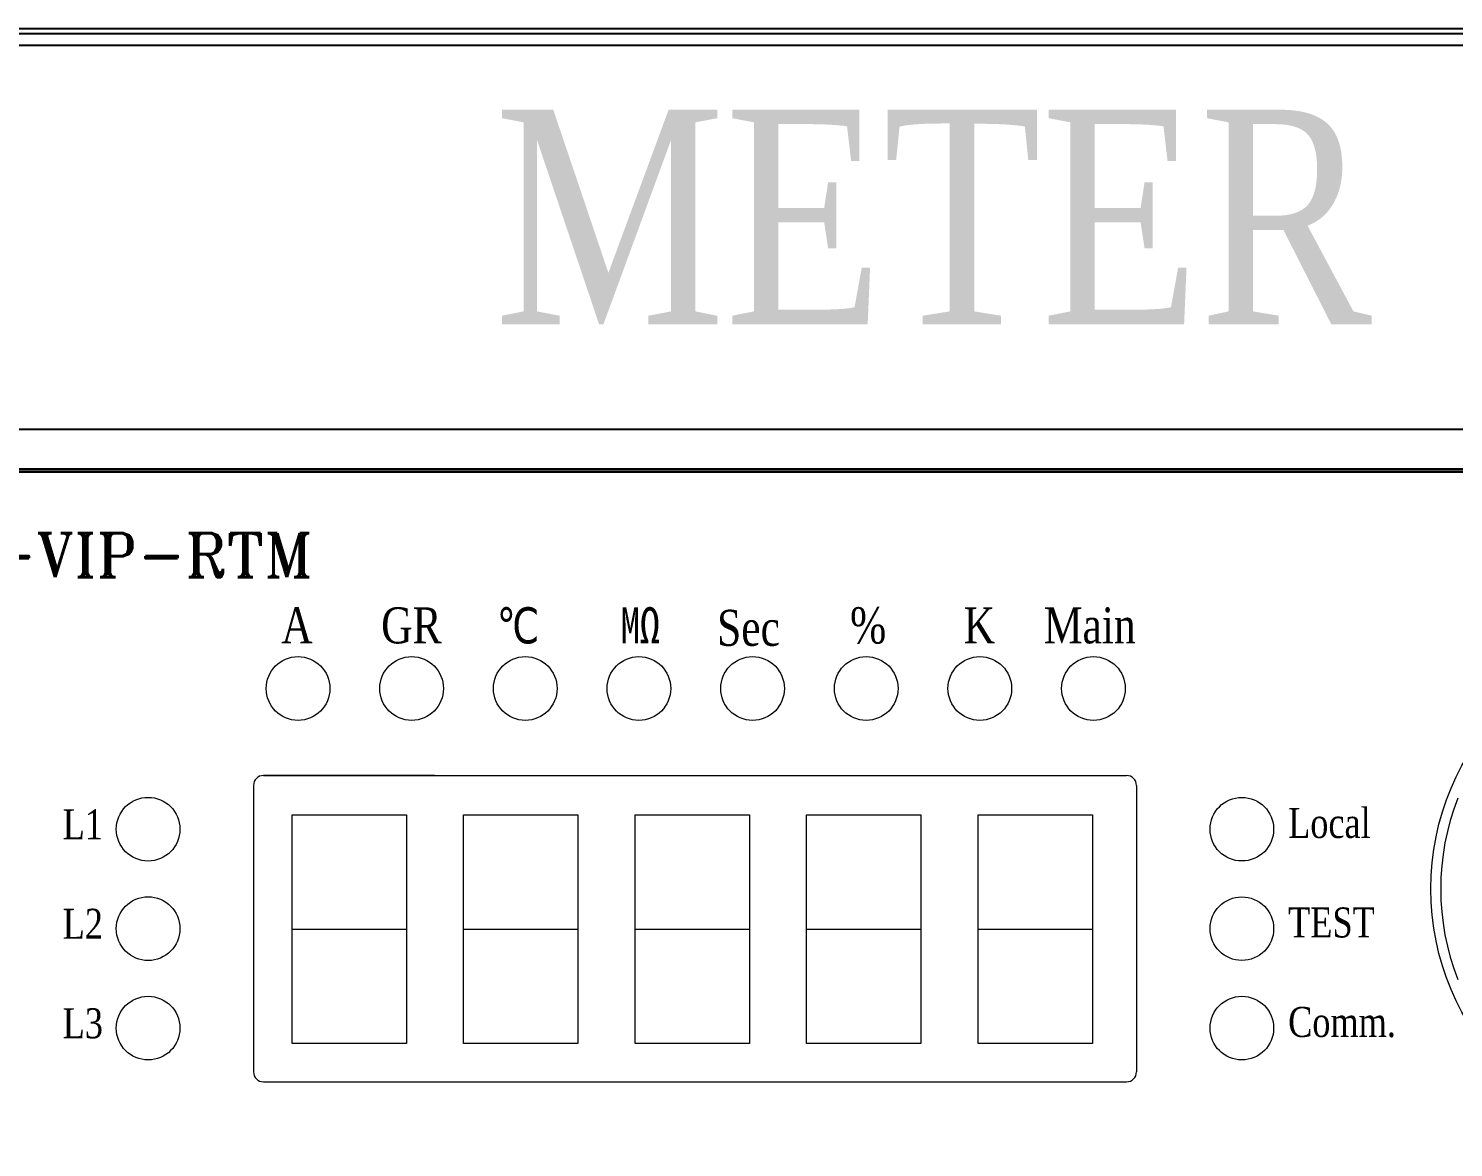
# Model space of a CAD drawing. Header units: millimetres. Extents: x 107 to 2900, y 85 to 3996.
# Drawn here: x 1069.19 to 1112.26, y 2964.39 to 2998.19 of the extents above; entities that cross this region are included whole.
import ezdxf

# ---------------------------------------------------------------- set-up
doc = ezdxf.new("R2010")
doc.units = ezdxf.units.MM
doc.layers.add('2', color=7, linetype='Continuous')
doc.layers.add('70', color=7, linetype='Continuous')
doc.styles.add('SS', font='batang.ttc', dxfattribs={"width": 0.8})
doc.styles.add('STYLE2', font='romant.shx')

msp = doc.modelspace()

# ---------------------------------------------------------------- linework, layer by layer
at = {"color": 7, "linetype": 'Continuous'}
for p, q in [((1063.597, 2998.193), (1130.718, 2998.193)), ((1130.599, 2998.036), (1063.717, 2998.036)), ((1130.599, 2997.683), (1063.717, 2997.683)), ((1060.88, 2986.089), (1133.435, 2986.089)), ((1132.226, 2984.88), (1062.09, 2984.88)), ((1132.213, 2984.867), (1062.102, 2984.867)), ((1132.135, 2984.789), (1062.18, 2984.789))]:
    msp.add_line(p, q, dxfattribs=at)
at = {"color": 7, "lineweight": 20}
msp.add_line((1132.131, 2984.789), (1062.6, 2984.789), dxfattribs=at)
msp.add_circle((1119.381, 2972.204), 7.812, dxfattribs=at)
msp.add_open_spline([(1112.385, 2974.94), (1111.697, 2973.181), (1111.697, 2971.228), (1112.385, 2969.469)], degree=3, dxfattribs=at)
at = {"layer": '2', "color": 7, "lineweight": 20}
for p, q in [((1076.292, 2975.629), (1102.374, 2975.629)), ((1075.991, 2975.329), (1075.991, 2966.675)), ((1102.674, 2975.329), (1102.674, 2966.675)), ((1076.292, 2966.375), (1102.374, 2966.375))]:
    msp.add_line(p, q, dxfattribs=at)
for centre, radius in [((1077.335, 2978.257), 0.962), ((1080.769, 2978.257), 0.962), ((1084.203, 2978.257), 0.962), ((1087.637, 2978.257), 0.962), ((1091.072, 2978.257), 0.962), ((1094.506, 2978.257), 0.962), ((1097.94, 2978.257), 0.962), ((1101.374, 2978.257), 0.962), ((1072.806, 2974.007), 0.962), ((1105.859, 2974.007), 0.961), ((1072.806, 2971.002), 0.962), ((1105.859, 2971.002), 0.961), ((1072.806, 2967.998), 0.962), ((1105.859, 2967.998), 0.961)]:
    msp.add_circle(centre, radius, dxfattribs=at)
for points in [[(1076.292, 2975.629), (1076.126, 2975.629), (1075.991, 2975.495), (1075.991, 2975.329)], [(1102.674, 2975.329), (1102.674, 2975.495), (1102.54, 2975.629), (1102.374, 2975.629)], [(1075.991, 2966.675), (1075.991, 2966.509), (1076.126, 2966.375), (1076.292, 2966.375)], [(1102.374, 2966.375), (1102.54, 2966.375), (1102.674, 2966.509), (1102.674, 2966.675)]]:
    msp.add_open_spline(points, degree=3, dxfattribs=at)
at = {"layer": '70', "lineweight": 13}
for p, q in [((1081.474, 2975.629), (1076.292, 2975.629)), ((1077.156, 2967.532), (1077.156, 2974.442)), ((1077.156, 2974.442), (1080.611, 2974.442)), ((1080.611, 2974.442), (1080.611, 2967.532)), ((1082.338, 2974.442), (1085.793, 2974.442)), ((1082.338, 2967.532), (1082.338, 2974.442)), ((1085.793, 2974.442), (1085.793, 2967.532)), ((1087.521, 2967.532), (1087.521, 2974.442)), ((1087.521, 2974.442), (1090.976, 2974.442)), ((1090.976, 2974.442), (1090.976, 2967.532)), ((1092.703, 2974.442), (1096.158, 2974.442)), ((1092.703, 2967.532), (1092.703, 2974.442)), ((1096.158, 2974.442), (1096.158, 2967.532)), ((1097.886, 2967.532), (1097.886, 2974.442)), ((1097.886, 2974.442), (1101.341, 2974.442)), ((1101.341, 2974.442), (1101.341, 2967.532)), ((1077.156, 2970.987), (1080.611, 2970.987)), ((1082.338, 2970.987), (1085.793, 2970.987)), ((1087.521, 2970.987), (1090.976, 2970.987)), ((1092.703, 2970.987), (1096.158, 2970.987)), ((1097.886, 2970.987), (1101.341, 2970.987)), ((1080.611, 2967.532), (1077.156, 2967.532)), ((1085.793, 2967.532), (1082.338, 2967.532)), ((1090.976, 2967.532), (1087.521, 2967.532)), ((1096.158, 2967.532), (1092.703, 2967.532)), ((1101.341, 2967.532), (1097.886, 2967.532))]:
    msp.add_line(p, q, dxfattribs=at)

# ---------------------------------------------------------------- texts
at = {"color": 3, "style": 'SS', "width": 0.8}
msp.add_text(' METER ', height=6.4781, dxfattribs=at).set_placement((1081.315, 2989.262))
at = {"color": 0, "style": 'STYLE2'}
msp.add_text('DSP-VIP-RTM', height=1.32765, dxfattribs=at).set_placement((1064.362, 2981.623))
at = {"color": 0, "style": 'SS', "width": 0.8}
for s, height, p in [('A', 1.088, (1076.831, 2979.62)), ('GR', 1.0883, (1079.848, 2979.62)), ('℃', 1.088, (1083.344, 2979.62)), ('㏁', 1.088, (1087.079, 2979.62)), ('Sec', 1.0883, (1090, 2979.546)), ('%', 1.088, (1094.018, 2979.62)), ('K', 1.088, (1097.452, 2979.62)), ('Main', 1.0883, (1099.875, 2979.62)), ('L1', 0.9069, (1070.223, 2973.701)), ('Local', 0.9069, (1107.258, 2973.741)), ('L2', 0.9069, (1070.223, 2970.696)), ('TEST', 0.9069, (1107.258, 2970.736)), ('L3', 0.9069, (1070.223, 2967.691)), ('Comm.', 0.9069, (1107.258, 2967.731))]:
    msp.add_text(s, height=height, dxfattribs=at).set_placement(p)

doc.saveas('drawing.dxf')
